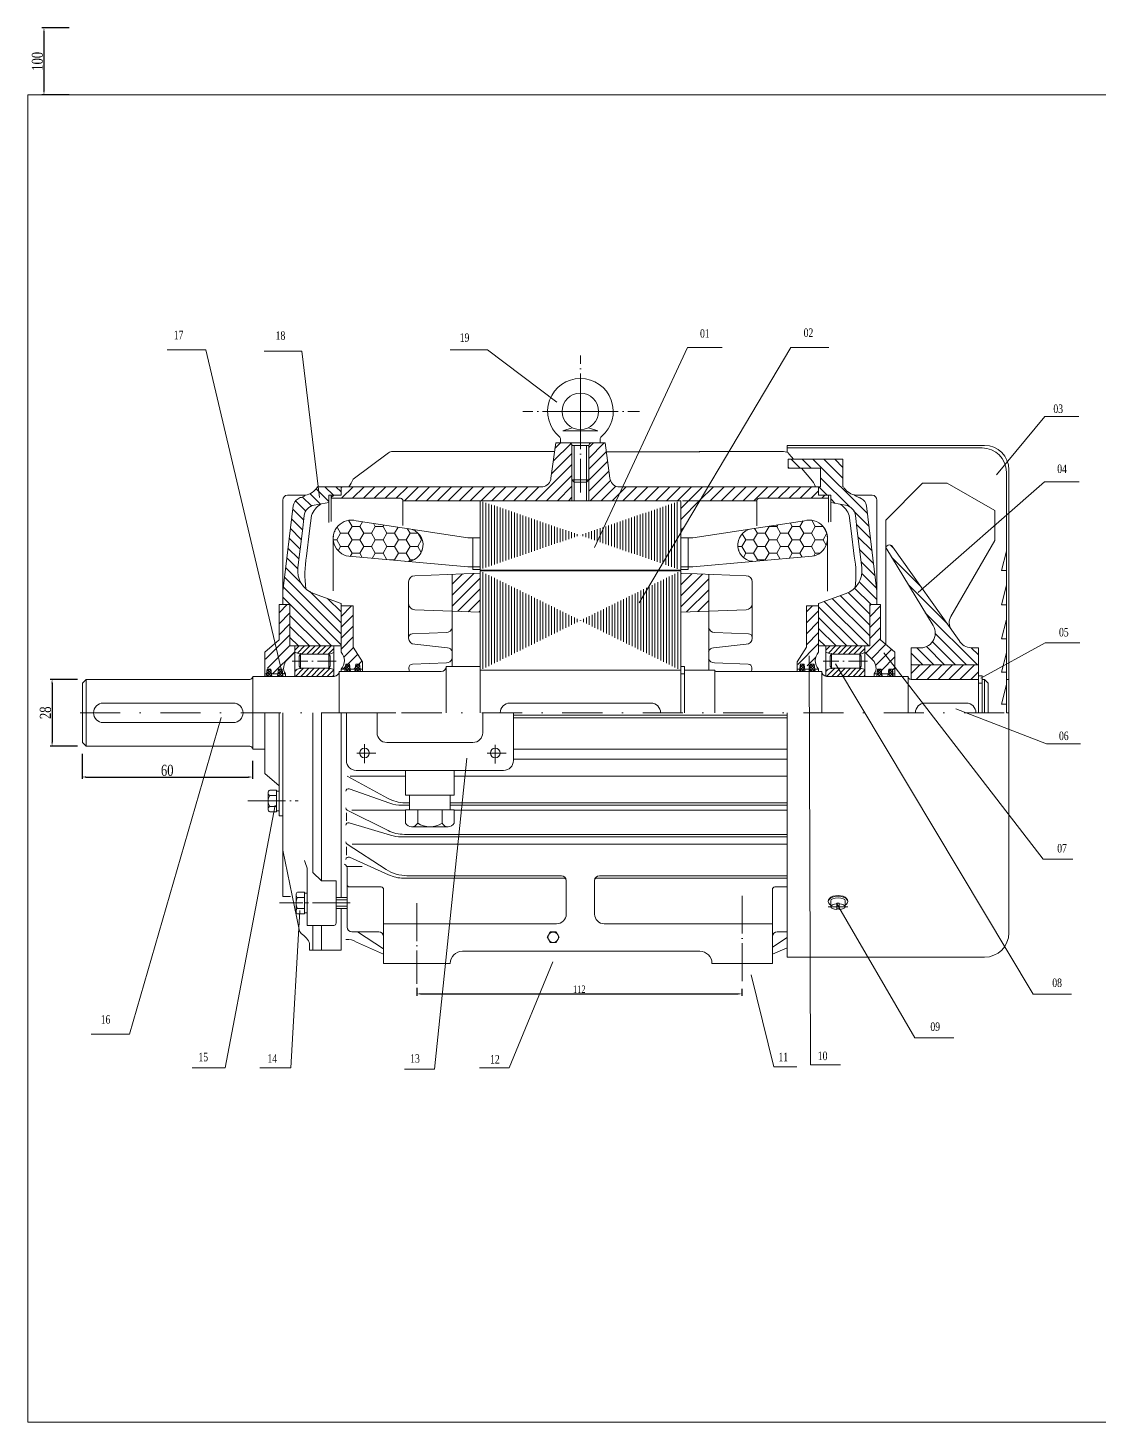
# Model space of a CAD drawing. Header units: inches. Extents: x 0 to 1189, y 0 to 883.
# Drawn here: x 0 to 679, y 0 to 883 of the extents above; entities that cross this region are included whole.
import ezdxf

# ---------------------------------------------------------------- set-up
doc = ezdxf.new("R2010")
doc.units = ezdxf.units.IN
doc.header["$MEASUREMENT"] = 0
for name, pattern in [('ACAD_ISO04W100', [30, 24, -3, 0, -3]), ('ACAD_ISO10W100', [18, 12, -3, 0, -3]), ('DASHDOTX2', [50.8, 25.4, -12.7, 0, -12.7])]:
    doc.linetypes.add(name, pattern=pattern)
doc.layers.add('KICH THUOC', color=7, linetype='Continuous', lineweight=20)
doc.styles.add('P', font='times.ttf', dxfattribs={"width": 0.75})
doc.styles.get("Standard").update_dxf_attribs({"font": 'arial.ttf'})
doc.dimstyles.new('ISO-25', dxfattribs={"dimtxt": 4, "dimasz": 2.5, "dimexe": 1.25, "dimexo": 0.625, "dimtad": 1, "dimtoh": 1, "dimdec": 0, "dimtxsty": 'Standard', "dimcen": 2.5, "dimclrd": 256, "dimclre": 256, "dimadec": 0, "dimazin": 0, "dimtfac": 1, "dimtdec": 0, "dimtmove": 0, "dimatfit": 3, "dimfxl": 1, "dimarcsym": 0})
pattern_1 = [(0, (0.228, 0.1313), (7.33425, 4.234431), [4.8895, -9.779]), (120, (0.228, 0.1313), (-7.33425, 4.234431), [4.8895, -9.779]), (60, (0.228, 0.1313), (2e-08, 8.468862), [-9.779, 4.8895])]
pattern_2 = [(45, (-25.112, 152.437), (-3.4574, 3.4574), [])]
pattern_3 = [(45, (-33.582, 152.437), (-3.4574, 3.4574), [])]
pattern_4 = [(45, (-42.052, 152.437), (-3.4574, 3.4574), [])]
pattern_5 = [(45, (-33.5819, 152.437), (-0.8643497, 0.8643497), []), (135, (-33.5819, 152.437), (-0.8643497, -0.8643497), [])]

# ---------------------------------------------------------------- blocks, each defined once
blk = doc.blocks.new('*D5')
at = {"layer": 'Defpoints', "color": 0, "transparency": 16777216}
for p in [(246.5, 275.98), (452.49, 275.23), (452.49, 271.45)]:
    blk.add_point(p, dxfattribs=at)
at = {"layer": 'KICH THUOC', "lineweight": -2, "transparency": 16777216}
for p, q in [((246.5, 275.36), (246.5, 270.2)), ((452.49, 274.6), (452.49, 270.2)), ((249, 271.45), (449.99, 271.45))]:
    blk.add_line(p, q, dxfattribs=at)
at = {"layer": 'KICH THUOC', "transparency": 16777216}
for points in [[(249, 271.87), (249, 271.04), (246.5, 271.45)], [(449.99, 271.87), (449.99, 271.04), (452.49, 271.45)]]:
    blk.add_solid(points, dxfattribs=at)
at = {"layer": 'KICH THUOC', "color": 0, "transparency": 16777216, "insert": (349.49, 274.41), "char_height": 4, "attachment_point": 5, "style": 'P'}
blk.add_mtext('{\\H1.16667x;\\C256;112}', dxfattribs=at)
blk = doc.blocks.new('*D17')
at = {"layer": 'Defpoints', "color": 0, "transparency": 16777216}
for p in [(34.52, 424.12), (142.44, 419.77), (142.44, 408.85)]:
    blk.add_point(p, dxfattribs=at)
at = {"layer": 'KICH THUOC', "lineweight": -2, "transparency": 16777216}
for p, q in [((34.52, 423.5), (34.52, 407.6)), ((142.44, 419.15), (142.44, 407.6)), ((37.02, 408.85), (139.94, 408.85))]:
    blk.add_line(p, q, dxfattribs=at)
at = {"layer": 'KICH THUOC', "transparency": 16777216}
for points in [[(37.02, 409.27), (37.02, 408.43), (34.52, 408.85)], [(139.94, 409.27), (139.94, 408.43), (142.44, 408.85)]]:
    blk.add_solid(points, dxfattribs=at)
at = {"layer": 'KICH THUOC', "color": 0, "transparency": 16777216, "insert": (88.48, 413.04), "char_height": 4, "attachment_point": 5, "style": 'P'}
blk.add_mtext('{\\H1.75x;\\C256;60}', dxfattribs=at)
blk = doc.blocks.new('*D20')
at = {"layer": 'Defpoints', "color": 0, "transparency": 16777216}
for p in [(27.07, 883.48), (10.41, 841.13), (27.07, 841.13)]:
    blk.add_point(p, dxfattribs=at)
at = {"layer": 'KICH THUOC', "lineweight": -2, "transparency": 16777216}
for p, q in [((26.45, 883.48), (9.16, 883.48)), ((10.41, 880.98), (10.41, 843.63)), ((26.45, 841.13), (9.16, 841.13))]:
    blk.add_line(p, q, dxfattribs=at)
at = {"layer": 'KICH THUOC', "transparency": 16777216}
for points in [[(10, 880.98), (10.83, 880.98), (10.41, 883.48)], [(10, 843.63), (10.83, 843.63), (10.41, 841.13)]]:
    blk.add_solid(points, dxfattribs=at)
at = {"layer": 'KICH THUOC', "color": 0, "transparency": 16777216, "insert": (6.23, 862.31), "char_height": 4, "attachment_point": 5, "rotation": 90, "style": 'P'}
blk.add_mtext('{\\H1.75x;\\C256;100}', dxfattribs=at)
blk = doc.blocks.new('*D23')
at = {"layer": 'Defpoints', "color": 0, "transparency": 16777216}
for p in [(32.2, 470.73), (15.54, 428.38), (32.2, 428.38)]:
    blk.add_point(p, dxfattribs=at)
at = {"layer": 'KICH THUOC', "lineweight": -2, "transparency": 16777216}
for p, q in [((31.57, 470.73), (14.29, 470.73)), ((15.54, 468.23), (15.54, 430.88)), ((31.57, 428.38), (14.29, 428.38))]:
    blk.add_line(p, q, dxfattribs=at)
at = {"layer": 'KICH THUOC', "transparency": 16777216}
for points in [[(15.12, 468.23), (15.95, 468.23), (15.54, 470.73)], [(15.12, 430.88), (15.95, 430.88), (15.54, 428.38)]]:
    blk.add_solid(points, dxfattribs=at)
at = {"layer": 'KICH THUOC', "color": 0, "transparency": 16777216, "insert": (11.35, 449.55), "char_height": 4, "attachment_point": 5, "rotation": 90, "style": 'P'}
blk.add_mtext('{\\H1.75x;\\C256;28}', dxfattribs=at)

msp = doc.modelspace()

# ---------------------------------------------------------------- hatches: boundary and pattern name
at = {"lineweight": 15}
h = msp.add_hatch(dxfattribs=at)
h.set_pattern_fill('ANSI31', color=256, scale=1.54, style=0)
h.set_pattern_definition(pattern_3)
h.paths.add_polyline_path([(344.78, 593.82), (344.78, 618.94, 0.414214), (343.24, 620.48), (337.64, 620.48), (334.56, 620.48), (331.52, 598.26, -0.341129), (326.4, 592.76), (252.02, 592.76), (220.59, 592.76), (198.57, 592.76), (198.57, 587.37), (192.41, 587.37), (192.41, 585.44), (236.26, 585.44, -0.414214), (237.8, 583.9), (269.22, 583.9), (286.65, 583.9), (344.78, 583.9)])
h = msp.add_hatch(dxfattribs=at)
h.set_pattern_fill('ANSI31', color=256, scale=1.54, style=0)
h.set_pattern_definition(pattern_3)
h.paths.add_polyline_path([(376.88, 592.76), (372.76, 583.9), (413.7, 583.9), (413.7, 563.71), (430.95, 592.76)])
h.paths.add_polyline_path([(461.82, 583.9, -0.414214), (463.36, 585.44), (507.21, 585.44), (507.21, 587.37), (501.05, 587.37), (501.05, 592.76), (479.75, 592.76), (448.33, 592.76), (430.95, 592.76), (425.69, 583.9), (432.22, 583.9)])
h.paths.add_polyline_path([(355.56, 583.9), (372.76, 583.9), (376.88, 592.76), (373.95, 592.76, -0.341129), (368.82, 598.26), (365.79, 620.48), (362.71, 620.48), (357.1, 620.48, 0.414214), (355.56, 618.94), (355.56, 593.82)])
h = msp.add_hatch(dxfattribs=at)
h.set_pattern_fill('ANSI31', color=256, scale=1.54, angle=90, style=0)
h.set_pattern_definition([(135, (-33.582, 152.437), (-3.4574, -3.4574), [])])
h.paths.add_polyline_path([(533.39, 518.07), (538.01, 518.07), (538.01, 526.54), (531.37, 580.6, 0.247389), (528.09, 585.32), (526.93, 585.84, -0.063294), (523.63, 587.55, -0.213031), (516.47, 593.18), (516.47, 610.21), (481.79, 610.21), (481.79, 604.5), (502.3, 604.5), (502.3, 592.76), (501.05, 592.76), (501.05, 587.37), (508.75, 587.37), (508.75, 582.75), (518.06, 581.11, -0.329751), (524.37, 574.46), (525.56, 564.74), (528.41, 541.5, -0.349216), (518.39, 525.15), (501.05, 518.84), (501.05, 491.89), (505.67, 491.89), (530.31, 491.89), (533.39, 491.89)])
h = msp.add_hatch(dxfattribs=at)
h.set_pattern_fill('ANSI31', color=256, scale=1.54, angle=90, style=0)
h.set_pattern_definition([(135, (-42.052, 152.437), (-3.4574, -3.4574), [])])
h.paths.add_polyline_path([(181.22, 525.15, -0.349216), (171.2, 541.5), (174.05, 564.74), (175.25, 574.46, -0.329751), (181.55, 581.11), (190.87, 582.75), (190.87, 587.37), (198.57, 587.37), (198.57, 592.76), (195.49, 592.76), (183.64, 592.76, -0.223049), (175.83, 587.37, -0.196786), (172.68, 585.84), (171.31, 585.2, 0.237036), (168.24, 580.6), (161.61, 526.54), (161.61, 518.07), (166.23, 518.07), (166.23, 491.89), (169.31, 491.89), (193.95, 491.89), (198.57, 491.89), (198.57, 501.9), (198.57, 518.84)])
h = msp.add_hatch(dxfattribs=at)
h.set_pattern_fill('HONEY', color=256, scale=1.54)
h.set_pattern_definition(pattern_1)
h.paths.add_polyline_path([(241.69, 566.12), (208.24, 571.24, 0.46462), (193.68, 561.25), (193.68, 558.95, 0.342324), (203.43, 548.68), (239.2, 545.49, 0.969114)])
h = msp.add_hatch(dxfattribs=at)
h.set_pattern_fill('HONEY', color=256, scale=1.54)
h.set_pattern_definition(pattern_1)
h.paths.add_polyline_path([(492.11, 571.24), (458.65, 566.12, 0.969114), (461.15, 545.49), (496.92, 548.68, 0.342324), (506.66, 558.95), (506.66, 561.25, 0.46462)])
h = msp.add_hatch(dxfattribs=at)
h.set_pattern_fill('ANSI31', color=256, scale=1.54, angle=90, style=0)
h.set_pattern_definition([(135, (-25.112, 152.437), (-3.4574, -3.4574), [])])
h.paths.add_polyline_path([(564.33, 490.73), (559.71, 490.73), (559.71, 479.95), (602.26, 479.95), (602.26, 490.73), (597.64, 490.73, -0.28215), (590.1, 495.35), (547.48, 555.25, 0.539144), (543.53, 554.23), (573.56, 504.82, -0.631244)])
h = msp.add_hatch(dxfattribs=at)
h.set_pattern_fill('ANSI31', color=256, scale=1.54, style=0)
h.set_pattern_definition(pattern_3)
h.paths.add_polyline_path([(286.65, 537.91), (268.94, 537.26), (268.94, 513.97), (286.65, 513.32)])
h = msp.add_hatch(dxfattribs=at)
h.set_pattern_fill('ANSI31', color=256, scale=1.54, style=0)
h.set_pattern_definition(pattern_3)
h.paths.add_polyline_path([(431.41, 537.26), (413.7, 537.91), (413.7, 513.32), (431.41, 513.97)])
h = msp.add_hatch(dxfattribs=at)
h.set_pattern_fill('ANSI31', color=256, scale=1.54, style=0)
h.set_pattern_definition(pattern_4)
h.paths.add_polyline_path([(169.31, 487.97), (169.31, 491.89), (166.23, 491.89), (166.23, 518.07), (159.3, 518.07), (159.3, 495.74), (150.23, 488.04), (150.23, 485.27), (152.12, 477.26), (154.14, 477.26), (154.56, 474.18), (158.44, 474.18), (158.87, 477.26), (161.18, 477.26), (161.59, 474.18), (163.36, 474.18, -0.356303), (164.24, 482.9)])
h = msp.add_hatch(dxfattribs=at)
h.set_pattern_fill('ANSI31', color=256, scale=1.54, style=0)
h.set_pattern_definition(pattern_4)
h.paths.add_polyline_path([(206.27, 508.83), (206.27, 517.3), (198.57, 517.3), (198.57, 501.9), (198.57, 491.89), (198.57, 487.96, -0.404397), (198.57, 477.26), (198.57, 477.26), (201.18, 477.26), (201.59, 480.34), (203.9, 480.34), (204.3, 477.26), (207.54, 477.26), (207.95, 480.34), (210.26, 480.34), (210.7, 477.26), (212.13, 477.26), (212.13, 481.8), (206.27, 491.12)])
h = msp.add_hatch(dxfattribs=at)
h.set_pattern_fill('ANSI31', color=256, scale=1.54, style=0)
h.set_pattern_definition(pattern_3)
edge = h.paths.add_edge_path()
edge.add_line((493.35, 491.12), (493.35, 501.9))
edge.add_line((493.35, 501.9), (493.35, 517.3))
edge.add_line((501.05, 517.3), (493.35, 517.3))
edge.add_line((501.05, 518.84), (501.05, 491.89))
edge.add_line((501.05, 487.97), (501.05, 491.89))
edge.add_arc((506.58, 482.61), 7.7, 135.96349, 224.03651)
edge.add_line((498.16, 480.34), (498.76, 475.72))
edge.add_line((498.16, 480.34), (495.85, 480.34))
edge.add_line((495.85, 480.34), (495.23, 475.72))
edge.add_line((501.05, 477.26), (498.56, 477.26))
edge.add_line((491.79, 480.34), (492.39, 475.72))
edge.add_line((489.48, 480.34), (491.79, 480.34))
edge.add_line((489.48, 480.34), (488.88, 475.72))
edge.add_line((487.48, 481.8), (487.48, 475.72))
edge.add_line((493.35, 491.12), (487.48, 481.8))
h = msp.add_hatch(dxfattribs=at)
h.set_pattern_fill('ANSI31', color=256, scale=1.54, style=0)
h.set_pattern_definition(pattern_2)
h.paths.add_polyline_path([(533.39, 491.89), (530.31, 491.89), (530.31, 487.97), (535.38, 482.9, -0.356303), (536.26, 474.18), (538.08, 474.18), (538.42, 477.26), (540.73, 477.26), (541.08, 474.18), (545.06, 474.18), (545.45, 477.26), (547.76, 477.26), (548.13, 474.18), (549.38, 474.18), (549.38, 488.04), (540.32, 495.74), (540.32, 518.07), (533.39, 518.07)])
h = msp.add_hatch(dxfattribs=at)
h.set_pattern_fill('ANSI31', color=256, scale=0.75, style=0)
h.set_pattern_definition([(45, (0.228, 0.1313), (-1.683798, 1.683798), [])])
h.paths.add_polyline_path([(193.95, 491.89), (169.31, 491.89), (169.31, 487.97), (172.59, 486.69, -1), (173.28, 486.69), (190.48, 486.69, -1), (191.17, 486.69), (193.95, 487.65)])
h.paths.add_polyline_path([(193.95, 476.91), (191.17, 477.86, -0.966281), (190.49, 477.84), (173.27, 477.86, -0.9672), (172.58, 477.84), (169.31, 476.56), (169.31, 472.64), (193.95, 472.64)])
h = msp.add_hatch(dxfattribs=at)
h.set_pattern_fill('ANSI31', color=256, scale=0.75, style=0)
h.set_pattern_definition([(45, (336.5896, 0.1313), (-1.683798, 1.683798), [])])
h.paths.add_polyline_path([(530.31, 491.89), (505.67, 491.89), (505.67, 487.97), (508.95, 486.69, -1), (509.64, 486.69), (526.84, 486.69, -1), (527.53, 486.69), (530.31, 487.65)])
h.paths.add_polyline_path([(530.31, 476.91), (527.53, 477.86, -0.966281), (526.85, 477.84), (509.63, 477.86, -0.9672), (508.95, 477.84), (505.67, 476.56), (505.67, 472.64), (530.31, 472.64)])
h = msp.add_hatch(dxfattribs=at)
h.set_pattern_fill('ANSI37', color=256, scale=0.385, style=0)
h.set_pattern_definition(pattern_5)
h.paths.add_polyline_path([(200.97, 475.72), (204.5, 475.72), (203.9, 480.34), (201.59, 480.34)])
h.paths.add_polyline_path([(207.33, 475.72), (210.91, 475.72), (210.26, 480.34), (207.95, 480.34)])
h.paths.add_polyline_path([(161.18, 477.26), (158.87, 477.26), (158.23, 472.64), (161.79, 472.64)])
h.paths.add_polyline_path([(151.2, 472.64), (154.77, 472.64), (154.14, 477.26), (151.83, 477.26)])
h = msp.add_hatch(dxfattribs=at)
h.set_pattern_fill('ANSI37', color=256, scale=0.385, style=0)
h.set_pattern_definition(pattern_5)
h.paths.add_polyline_path([(544.87, 472.64), (548.31, 472.64), (547.76, 477.26), (545.45, 477.26)])
h.paths.add_polyline_path([(537.91, 472.64), (541.25, 472.64), (540.73, 477.26), (538.42, 477.26)])
h.paths.add_polyline_path([(498.16, 480.34), (495.85, 480.34), (495.23, 475.72), (498.76, 475.72)])
h.paths.add_polyline_path([(491.79, 480.34), (489.48, 480.34), (488.88, 475.72), (492.39, 475.72)])
h = msp.add_hatch(dxfattribs=at)
h.set_pattern_fill('ANSI31', color=256, scale=1.54, style=0)
h.set_pattern_definition(pattern_2)
h.paths.add_polyline_path([(559.71, 479.95), (559.71, 470.71), (602.26, 470.71), (602.26, 479.95)])

# ---------------------------------------------------------------- linework, layer by layer
for p, q in [((359.03, 554.35), (417.93, 681.08)), ((387.32, 519.31), (483.41, 681.08)), ((417.93, 681.08), (440.01, 681.08)), ((483.41, 681.08), (507.54, 681.08)), ((112.96, 679.59), (88.52, 679.59)), ((161.01, 475.48), (112.96, 679.59)), ((173.69, 678.73), (149.93, 678.73)), ((184.95, 586), (173.69, 678.73)), ((291.31, 679.59), (267.7, 679.59)), ((335.29, 646.24), (291.31, 679.59)), ((613.71, 600.31), (644.41, 637.28)), ((644.41, 637.28), (665.85, 637.28)), ((339.11, 628.18), (345.03, 630.15)), ((350.17, 628.18), (339.11, 628.18)), ((350.17, 628.18), (361.24, 628.18)), ((355.31, 630.15), (361.24, 628.18)), ((334.56, 620.48), (331.52, 598.26)), ((337.64, 620.48), (334.56, 620.48)), ((337.64, 620.48), (337.64, 622.8)), ((337.64, 620.48), (362.71, 620.48)), ((344.78, 593.82), (344.78, 618.94)), ((344.78, 618.94), (355.56, 618.94)), ((346.32, 583.9), (346.32, 618.94)), ((354.02, 583.9), (354.02, 618.94)), ((355.56, 593.82), (355.56, 618.94)), ((362.71, 620.48), (362.71, 622.94)), ((362.71, 620.48), (365.79, 620.48)), ((365.79, 620.48), (368.82, 598.26)), ((481.03, 618.94), (606.12, 618.94)), ((206.29, 597.6), (228.53, 614.17)), ((231.29, 615.09), (277.31, 615.09)), ((333.82, 615.09), (277.31, 615.09)), ((425.79, 614.91), (366.55, 614.91)), ((425.31, 615.09), (478.9, 615.09)), ((481.03, 617.4), (604.58, 617.4)), ((516.47, 610.21), (481.79, 610.21)), ((481.79, 610.21), (481.79, 604.5)), ((482.41, 613.48), (485.21, 610.21)), ((516.47, 592.76), (516.47, 610.21)), ((481.79, 604.5), (502.3, 604.5)), ((490.11, 604.5), (496.02, 597.61)), ((502.3, 604.5), (502.3, 592.76)), ((619.98, 580.69), (619.98, 602)), ((621.52, 572.71), (621.52, 603.54)), ((195.49, 592.76), (183.64, 592.76)), ((198.57, 592.76), (195.49, 592.76)), ((198.57, 592.76), (198.57, 587.37)), ((220.59, 592.76), (198.57, 592.76)), ((220.59, 592.76), (252.02, 592.76)), ((252.02, 592.76), (326.4, 592.76)), ((344.78, 597.17), (346.32, 595.63)), ((344.78, 597.17), (355.56, 597.17)), ((344.78, 593.82), (344.78, 583.9)), ((346.32, 595.63), (354.02, 595.63)), ((355.56, 597.17), (354.02, 595.63)), ((355.56, 593.82), (355.56, 583.9)), ((448.33, 592.76), (373.95, 592.76)), ((479.75, 592.76), (448.33, 592.76)), ((479.75, 592.76), (501.78, 592.76)), ((501.05, 592.76), (502.3, 592.76)), ((501.05, 592.76), (501.05, 587.37)), ((566.94, 595.04), (543.53, 571.63)), ((564.18, 525.78), (644.16, 595.97)), ((566.94, 595.04), (582.4, 595.04)), ((582.4, 595.04), (612.58, 577.62)), ((644.16, 595.97), (666.06, 595.97)), ((161.61, 584.29), (161.61, 518.07)), ((175.83, 587.37), (164.69, 587.37)), ((171.31, 585.2), (172.68, 585.84)), ((190.87, 587.37), (190.87, 582.75)), ((190.87, 587.37), (192.41, 587.37)), ((198.57, 587.37), (190.87, 587.37)), ((192.41, 587.37), (192.41, 570.82)), ((236.26, 585.44), (192.41, 585.44)), ((237.8, 583.9), (269.22, 583.9)), ((237.8, 583.9), (237.8, 568.27)), ((286.65, 583.9), (269.22, 583.9)), ((286.65, 540.01), (286.65, 583.9)), ((286.65, 583.9), (413.7, 583.9)), ((288.45, 583.28), (288.45, 541.02)), ((411.5, 583.15), (411.5, 540.77)), ((413.7, 540.01), (413.7, 583.9)), ((414.79, 583.9), (432.22, 583.9)), ((432.22, 583.9), (461.82, 583.9)), ((461.82, 583.9), (461.82, 568.09)), ((463.36, 585.44), (507.21, 585.44)), ((501.05, 587.37), (508.75, 587.37)), ((508.75, 587.37), (507.21, 587.37)), ((507.21, 587.37), (507.21, 570.32)), ((508.75, 587.37), (508.75, 582.75)), ((523.78, 587.37), (534.93, 587.37)), ((528.09, 585.32), (526.93, 585.84)), ((538.01, 584.29), (538.01, 518.07)), ((161.61, 526.54), (168.24, 580.6)), ((174.05, 564.74), (175.25, 574.46)), ((178.67, 564.74), (179.86, 574.46)), ((190.87, 582.75), (181.55, 581.11)), ((190.87, 582.75), (190.87, 570.07)), ((290.26, 582.65), (290.26, 541.64)), ((292.07, 582.03), (292.07, 542.26)), ((293.88, 581.4), (293.88, 542.88)), ((295.69, 580.78), (295.69, 543.5)), ((297.5, 580.15), (297.5, 544.11)), ((299.31, 579.53), (299.31, 544.73)), ((301.12, 578.9), (301.12, 545.35)), ((302.93, 578.28), (302.93, 545.97)), ((304.74, 577.65), (304.74, 546.59)), ((306.55, 577.03), (306.55, 547.21)), ((308.36, 576.4), (308.36, 547.83)), ((310.17, 575.78), (310.17, 548.45)), ((311.98, 575.15), (311.98, 549.07)), ((313.79, 574.53), (313.79, 549.69)), ((386.17, 574.48), (386.17, 549.52)), ((387.98, 575.1), (387.98, 548.9)), ((389.79, 575.72), (389.79, 548.27)), ((391.6, 576.33), (391.6, 547.65)), ((393.41, 576.95), (393.41, 547.02)), ((395.21, 577.57), (395.21, 546.4)), ((397.02, 578.19), (397.02, 545.77)), ((398.83, 578.81), (398.83, 545.15)), ((400.64, 579.43), (400.64, 544.52)), ((402.45, 580.05), (402.45, 543.9)), ((404.26, 580.67), (404.26, 543.27)), ((406.07, 581.29), (406.07, 542.65)), ((407.88, 581.91), (407.88, 542.02)), ((409.69, 582.53), (409.69, 541.4)), ((508.75, 582.75), (518.06, 581.11)), ((508.75, 582.75), (508.75, 570.46)), ((521.68, 564.74), (520.48, 574.46)), ((525.56, 564.74), (524.37, 574.46)), ((538.01, 526.54), (531.37, 580.6)), ((612.58, 558.72), (612.58, 577.62)), ((619.98, 449.51), (619.98, 580.69)), ((208.24, 571.24), (278.95, 560.42)), ((315.6, 573.9), (315.6, 550.31)), ((317.41, 573.28), (317.41, 550.93)), ((319.22, 572.65), (319.22, 551.55)), ((321.03, 572.03), (321.03, 552.17)), ((322.83, 571.4), (322.83, 552.79)), ((324.64, 570.78), (324.64, 553.41)), ((326.45, 570.15), (326.45, 554.03)), ((328.26, 569.53), (328.26, 554.65)), ((330.07, 568.9), (330.07, 555.27)), ((331.88, 568.28), (331.88, 555.89)), ((333.69, 567.65), (333.69, 556.51)), ((335.5, 567.03), (335.5, 557.13)), ((337.31, 566.4), (337.31, 557.75)), ((339.12, 565.78), (339.12, 558.37)), ((360.83, 565.8), (360.83, 558.27)), ((362.64, 566.42), (362.64, 557.65)), ((364.45, 567.04), (364.45, 557.02)), ((366.26, 567.66), (366.26, 556.4)), ((368.07, 568.28), (368.07, 555.77)), ((369.88, 568.9), (369.88, 555.15)), ((371.69, 569.52), (371.69, 554.52)), ((373.5, 570.14), (373.5, 553.9)), ((375.31, 570.76), (375.31, 553.27)), ((377.12, 571.38), (377.12, 552.65)), ((378.93, 572), (378.93, 552.02)), ((380.74, 572.62), (380.74, 551.4)), ((382.55, 573.24), (382.55, 550.77)), ((384.36, 573.86), (384.36, 550.15)), ((492.11, 571.24), (421.4, 560.42)), ((543.53, 493.21), (543.53, 571.63)), ((621.52, 449.51), (621.52, 572.71)), ((174.05, 564.74), (171.2, 541.5)), ((178.67, 564.74), (176.7, 548.72)), ((194.05, 561.25), (193.68, 561.25)), ((193.68, 561.25), (193.68, 526.74)), ((194.94, 564.3), (194.41, 564.3)), ((286.65, 560.42), (278.95, 560.42)), ((282.03, 541.94), (282.03, 560.42)), ((340.93, 565.15), (340.93, 558.99)), ((342.74, 564.53), (342.74, 559.61)), ((344.55, 563.9), (344.55, 560.22)), ((346.36, 563.28), (346.36, 560.84)), ((348.17, 562.65), (348.17, 561.46)), ((349.98, 562.08), (349.98, 562.03)), ((351.79, 562.7), (351.79, 561.4)), ((353.6, 563.32), (353.6, 560.77)), ((355.41, 563.94), (355.41, 560.15)), ((357.22, 564.56), (357.22, 559.52)), ((359.02, 565.18), (359.02, 558.9)), ((413.7, 541.94), (413.7, 560.42)), ((413.7, 541.94), (413.7, 560.42)), ((413.7, 560.42), (421.4, 560.42)), ((418.32, 541.94), (418.32, 560.42)), ((505.41, 564.3), (505.93, 564.3)), ((506.3, 561.25), (506.66, 561.25)), ((506.66, 561.25), (506.66, 526.65)), ((521.68, 564.74), (523.65, 548.72)), ((525.56, 564.74), (528.41, 541.5)), ((612.58, 558.72), (584.78, 510.58)), ((203.43, 548.68), (278.95, 541.94)), ((249.57, 552.66), (250.02, 552.66)), ((250.47, 555.7), (250.52, 555.7)), ((496.92, 548.68), (421.4, 541.94)), ((449.88, 555.7), (449.83, 555.7)), ((450.77, 552.66), (450.33, 552.66)), ((543.53, 554.23), (573.56, 504.82)), ((548.09, 554.4), (590.1, 495.35)), ((278.95, 541.94), (282.03, 541.94)), ((282.03, 540.4), (282.03, 541.94)), ((282.03, 541.94), (286.65, 541.94)), ((286.65, 540.4), (282.03, 540.4)), ((286.65, 540.01), (413.7, 540.01)), ((286.65, 539.47), (286.65, 478.8)), ((286.65, 539.47), (413.7, 539.47)), ((418.32, 541.94), (413.7, 541.94)), ((413.7, 540.01), (413.7, 540.4)), ((413.7, 540.4), (418.32, 540.4)), ((413.7, 540.01), (413.7, 540.4)), ((413.7, 539.47), (413.7, 537.91)), ((421.4, 541.94), (418.32, 541.94)), ((418.32, 540.4), (418.32, 541.94)), ((241.36, 532.54), (241.36, 532.54)), ((241.36, 532.54), (241.36, 496.82)), ((245.21, 536.39), (286.65, 537.91)), ((268.94, 537.26), (268.94, 478.8)), ((288.45, 538.58), (288.45, 477.38)), ((290.26, 537.68), (290.26, 478.28)), ((292.07, 536.78), (292.07, 479.18)), ((293.88, 535.89), (293.88, 480.07)), ((295.69, 534.99), (295.69, 480.97)), ((297.5, 534.09), (297.5, 481.87)), ((299.31, 533.2), (299.31, 482.77)), ((301.12, 532.3), (301.12, 483.66)), ((302.93, 531.4), (302.93, 484.56)), ((304.74, 530.5), (304.74, 485.46)), ((395.6, 530.5), (395.6, 485.46)), ((397.41, 531.4), (397.41, 484.56)), ((399.22, 532.3), (399.22, 483.66)), ((401.03, 533.2), (401.03, 482.77)), ((402.84, 534.09), (402.84, 481.87)), ((404.65, 534.99), (404.65, 480.97)), ((406.46, 535.89), (406.46, 480.07)), ((408.27, 536.78), (408.27, 479.18)), ((410.08, 537.68), (410.08, 478.28)), ((411.89, 538.58), (411.89, 477.38)), ((413.7, 476.49), (413.7, 537.93)), ((455.14, 536.39), (413.7, 537.91)), ((431.41, 537.26), (431.41, 476.49)), ((458.99, 532.54), (458.99, 496.82)), ((458.99, 532.54), (458.99, 532.54)), ((161.61, 518.07), (161.61, 526.54)), ((198.57, 518.84), (181.22, 525.15)), ((306.55, 529.61), (306.55, 486.35)), ((308.36, 528.71), (308.36, 487.25)), ((310.17, 527.81), (310.17, 488.15)), ((311.98, 526.92), (311.98, 489.05)), ((313.79, 526.02), (313.79, 489.94)), ((315.6, 525.12), (315.6, 490.84)), ((317.41, 524.22), (317.41, 491.74)), ((319.22, 523.33), (319.22, 492.63)), ((321.03, 522.43), (321.03, 493.53)), ((322.83, 521.53), (322.83, 494.43)), ((377.51, 521.53), (377.51, 494.43)), ((379.32, 522.43), (379.32, 493.53)), ((381.13, 523.33), (381.13, 492.63)), ((382.94, 524.22), (382.94, 491.74)), ((384.75, 525.12), (384.75, 490.84)), ((386.56, 526.02), (386.56, 489.94)), ((388.37, 526.92), (388.37, 489.05)), ((390.18, 527.81), (390.18, 488.15)), ((391.99, 528.71), (391.99, 487.25)), ((393.79, 529.61), (393.79, 486.35)), ((501.05, 518.84), (518.39, 525.15)), ((538.01, 518.07), (538.01, 526.54)), ((159.3, 518.07), (166.23, 518.07)), ((159.3, 518.07), (159.3, 495.74)), ((166.23, 518.07), (166.23, 491.89)), ((198.57, 518.84), (198.57, 517.3)), ((198.57, 518.84), (198.57, 510.37)), ((198.57, 518.84), (198.57, 501.9)), ((198.57, 517.3), (206.27, 517.3)), ((206.27, 508.83), (206.27, 517.3)), ((241.36, 518.68), (241.36, 518.68)), ((245.21, 514.83), (286.65, 513.32)), ((324.64, 520.64), (324.64, 495.33)), ((326.45, 519.74), (326.45, 496.22)), ((328.26, 518.84), (328.26, 497.12)), ((330.07, 517.95), (330.07, 498.02)), ((331.88, 517.05), (331.88, 498.91)), ((333.69, 516.15), (333.69, 499.81)), ((335.5, 515.25), (335.5, 500.71)), ((337.31, 514.36), (337.31, 501.6)), ((339.12, 513.46), (339.12, 502.5)), ((340.93, 512.56), (340.93, 503.4)), ((359.41, 512.56), (359.41, 503.4)), ((361.22, 513.46), (361.22, 502.5)), ((363.03, 514.36), (363.03, 501.6)), ((364.84, 515.25), (364.84, 500.71)), ((366.65, 516.15), (366.65, 499.81)), ((368.46, 517.05), (368.46, 498.91)), ((370.27, 517.95), (370.27, 498.02)), ((372.08, 518.84), (372.08, 497.12)), ((373.89, 519.74), (373.89, 496.22)), ((375.7, 520.64), (375.7, 495.33)), ((455.14, 514.83), (413.7, 513.32)), ((458.99, 518.68), (458.99, 518.68)), ((493.35, 501.9), (493.35, 517.3)), ((501.05, 517.3), (493.35, 517.3)), ((501.05, 518.84), (501.05, 517.3)), ((501.05, 518.84), (501.05, 510.37)), ((501.05, 518.84), (501.05, 491.89)), ((540.32, 518.07), (533.39, 518.07)), ((533.39, 518.07), (533.39, 491.89)), ((540.32, 518.07), (540.32, 495.74)), ((198.57, 510.37), (198.57, 508.83)), ((206.27, 508.83), (206.27, 491.12)), ((342.74, 511.67), (342.74, 504.3)), ((344.55, 510.77), (344.55, 505.19)), ((346.36, 509.87), (346.36, 506.09)), ((348.17, 508.97), (348.17, 506.99)), ((349.98, 508.08), (349.98, 507.88)), ((350.37, 508.08), (350.37, 507.88)), ((352.18, 508.97), (352.18, 506.99)), ((353.99, 509.87), (353.99, 506.09)), ((355.8, 510.77), (355.8, 505.19)), ((357.6, 511.67), (357.6, 504.3)), ((501.05, 510.37), (501.05, 508.83)), ((150.23, 488.04), (159.3, 495.74)), ((198.57, 491.89), (198.57, 501.9)), ((243.67, 499.58), (265.17, 500.39)), ((456.68, 499.58), (435.17, 500.39)), ((493.35, 491.12), (493.35, 501.9)), ((549.38, 488.04), (540.32, 495.74)), ((150.23, 488.04), (150.23, 474.18)), ((169.31, 487.97), (164.24, 482.9)), ((169.31, 491.89), (166.23, 491.89)), ((169.31, 491.89), (169.31, 482.26)), ((193.95, 491.89), (169.31, 491.89)), ((169.31, 487.97), (172.59, 486.69)), ((172.93, 486.69), (172.03, 485.49)), ((172.93, 486.69), (172.93, 477.84)), ((190.82, 486.69), (172.93, 486.69)), ((190.82, 486.69), (190.82, 477.84)), ((190.82, 486.69), (191.73, 485.49)), ((193.95, 487.65), (191.17, 486.69)), ((193.95, 491.89), (198.57, 491.89)), ((193.95, 472.64), (193.95, 491.89)), ((198.57, 487.97), (198.57, 491.89)), ((206.27, 491.12), (212.13, 481.8)), ((245.21, 492.97), (265.94, 490.69)), ((455.14, 492.97), (434.4, 490.69)), ((493.35, 491.12), (487.48, 481.8)), ((505.67, 491.89), (501.05, 491.89)), ((501.05, 487.97), (501.05, 491.89)), ((505.67, 491.89), (530.31, 491.89)), ((505.67, 472.64), (505.67, 491.89)), ((505.67, 487.97), (508.95, 486.69)), ((509.29, 486.69), (508.39, 485.49)), ((509.29, 486.69), (509.29, 477.84)), ((527.19, 486.69), (509.29, 486.69)), ((527.19, 486.69), (528.09, 485.49)), ((527.19, 486.69), (527.19, 477.84)), ((530.31, 487.65), (527.53, 486.69)), ((530.31, 491.89), (530.31, 482.26)), ((530.31, 491.89), (533.39, 491.89)), ((530.31, 487.97), (535.38, 482.9)), ((542.34, 487.51), (643.37, 356.74)), ((549.38, 488.04), (549.38, 474.18)), ((559.71, 490.73), (564.33, 490.73)), ((559.71, 470.71), (559.71, 490.73)), ((602.26, 490.73), (597.64, 490.73)), ((602.26, 470.71), (602.26, 490.73)), ((603.78, 471.46), (644.64, 493.93)), ((644.64, 493.93), (666.46, 493.93)), ((151.83, 477.26), (151.2, 472.64)), ((154.14, 477.26), (151.83, 477.26)), ((154.14, 477.26), (154.77, 472.64)), ((158.87, 477.26), (158.23, 472.64)), ((158.87, 477.26), (161.18, 477.26)), ((161.18, 477.26), (161.79, 472.64)), ((169.31, 482.26), (169.31, 472.64)), ((169.31, 476.56), (172.59, 477.84)), ((172.03, 485.49), (172.03, 482.28)), ((172.03, 479.06), (172.03, 482.28)), ((172.93, 477.86), (172.03, 479.06)), ((190.82, 477.84), (172.93, 477.86)), ((190.83, 477.86), (191.73, 479.06)), ((193.95, 476.91), (191.17, 477.86)), ((191.73, 485.49), (191.73, 482.28)), ((191.73, 479.06), (191.73, 482.28)), ((198.57, 475.72), (198.57, 477.26)), ((198.57, 477.26), (201.18, 477.26)), ((201.59, 480.34), (200.97, 475.72)), ((201.59, 480.34), (203.9, 480.34)), ((203.9, 480.34), (204.5, 475.72)), ((204.3, 477.26), (207.54, 477.26)), ((207.95, 480.34), (207.33, 475.72)), ((210.26, 480.34), (207.95, 480.34)), ((210.26, 480.34), (210.91, 475.72)), ((210.7, 477.26), (212.13, 477.26)), ((212.13, 481.8), (212.13, 475.72)), ((241.52, 478.03), (241.52, 477.58)), ((243.83, 480.34), (265.33, 481.15)), ((286.65, 478.8), (265.09, 478.8)), ((265.09, 478.8), (265.09, 449.51)), ((286.65, 478.8), (286.65, 476.49)), ((416.01, 478.8), (413.7, 478.8)), ((416.01, 474.18), (416.01, 478.8)), ((456.51, 480.34), (435.01, 481.15)), ((458.82, 478.03), (458.82, 477.58)), ((487.48, 481.8), (487.48, 475.72)), ((489.08, 477.26), (487.48, 477.26)), ((489.48, 480.34), (488.88, 475.72)), ((489.48, 480.34), (491.79, 480.34)), ((495.43, 477.26), (491.77, 477.26)), ((491.79, 480.34), (492.39, 475.72)), ((495.09, 485.69), (495.92, 226.42)), ((495.85, 480.34), (495.23, 475.72)), ((498.16, 480.34), (495.85, 480.34)), ((498.16, 480.34), (498.76, 475.72)), ((501.05, 477.26), (498.56, 477.26)), ((501.05, 475.72), (501.05, 477.26)), ((505.67, 476.56), (508.95, 477.84)), ((508.39, 485.49), (508.39, 482.28)), ((508.39, 479.06), (508.39, 482.28)), ((509.29, 477.86), (508.39, 479.06)), ((527.19, 477.84), (509.29, 477.86)), ((511.71, 480.58), (636.97, 271.24)), ((527.19, 477.86), (528.09, 479.06)), ((530.31, 476.91), (527.53, 477.86)), ((528.09, 485.49), (528.09, 482.28)), ((528.09, 479.06), (528.09, 482.28)), ((530.31, 482.26), (530.31, 472.64)), ((538.42, 477.26), (537.91, 472.64)), ((540.73, 477.26), (538.42, 477.26)), ((540.73, 477.26), (541.25, 472.64)), ((545.45, 477.26), (544.87, 472.64)), ((545.45, 477.26), (547.76, 477.26)), ((547.76, 477.26), (548.31, 472.64)), ((602.26, 479.95), (559.71, 479.95)), ((37.17, 470.71), (34.86, 468.4)), ((34.86, 468.4), (34.86, 430.62)), ((140.73, 470.71), (37.17, 470.71)), ((37.17, 428.36), (37.17, 470.71)), ((194.25, 472.64), (142.66, 472.64)), ((142.66, 472.64), (142.66, 449.51)), ((150.23, 472.64), (150.23, 474.18)), ((150.23, 474.18), (151.41, 474.18)), ((154.56, 474.18), (158.44, 474.18)), ((161.59, 474.18), (163.36, 474.18)), ((163.36, 474.18), (163.36, 472.64)), ((197.33, 475.72), (262.01, 475.72)), ((197.33, 475.72), (197.33, 449.51)), ((286.65, 476.49), (286.65, 449.51)), ((286.65, 476.49), (413.7, 476.49)), ((413.7, 476.49), (413.7, 474.18)), ((413.7, 474.18), (416.01, 474.18)), ((413.7, 474.18), (413.7, 449.51)), ((416.01, 476.49), (435.26, 476.49)), ((416.01, 474.18), (416.01, 449.51)), ((435.26, 476.49), (435.26, 449.51)), ((436.03, 475.72), (503.02, 475.72)), ((503.02, 475.72), (503.02, 449.51)), ((506.1, 472.64), (557.69, 472.64)), ((536.26, 474.18), (536.26, 472.64)), ((538.08, 474.18), (536.26, 474.18)), ((545.06, 474.18), (541.08, 474.18)), ((549.38, 474.18), (548.13, 474.18)), ((549.38, 472.64), (549.38, 474.18)), ((557.69, 472.64), (557.69, 449.51)), ((602.26, 470.71), (559.71, 470.71)), ((604.57, 473.02), (602.26, 473.02)), ((602.26, 470.71), (602.26, 468.4)), ((602.26, 468.4), (604.57, 468.4)), ((602.26, 468.4), (602.26, 449.51)), ((604.57, 468.4), (604.57, 473.02)), ((604.57, 470.71), (606.11, 470.71)), ((604.57, 468.4), (604.57, 449.51)), ((606.11, 470.71), (606.11, 449.51)), ((606.11, 470.71), (608.42, 468.4)), ((608.42, 468.4), (608.42, 449.51)), ((619.98, 470.67), (621.52, 470.67)), ((47.95, 455.67), (130.34, 455.67)), ((305.51, 455.67), (394.83, 455.67)), ((568.47, 455.67), (594.56, 455.67)), ((587.86, 451.96), (645.34, 429.84)), ((47.95, 443.35), (130.34, 443.35)), ((122.62, 446.5), (64.53, 245.86)), ((142.66, 426.39), (142.66, 449.51)), ((150.23, 449.54), (150.23, 411.04)), ((159.3, 449.54), (159.3, 403.34)), ((161.61, 449.54), (161.61, 385.63)), ((180.8, 348.45), (180.8, 449.54)), ((186.25, 343.01), (186.25, 449.54)), ((198.57, 449.54), (198.57, 332.5)), ((202.42, 449.51), (201.65, 449.51)), ((202.42, 449.51), (233.22, 449.51)), ((202.42, 449.51), (233.22, 449.51)), ((307.7, 447.97), (429.14, 447.97)), ((307.7, 446.43), (442.96, 446.43)), ((429.14, 447.97), (481.03, 447.97)), ((442.96, 446.43), (481.03, 446.43)), ((621.52, 449.51), (619.98, 449.51)), ((621.52, 449.51), (621.52, 310.11)), ((37.17, 428.31), (34.86, 430.62)), ((140.73, 428.31), (37.17, 428.31)), ((150.23, 426.39), (142.66, 426.39)), ((307.7, 426.41), (442.96, 426.41)), ((442.96, 426.41), (481.03, 426.41)), ((645.34, 429.84), (666.81, 429.84)), ((278.23, 420.86), (257.82, 223.82)), ((307.7, 420.25), (481.03, 420.25)), ((150.23, 411.04), (159.3, 403.34)), ((202.42, 409.47), (228.02, 395.39)), ((236.26, 409.47), (204.31, 409.47)), ((208.11, 413.07), (270.22, 413.07)), ((236.26, 409.47), (239.42, 409.47)), ((237.5, 413.07), (239.42, 413.07)), ((239.42, 413.07), (239.42, 397.44)), ((270.22, 413.07), (270.22, 397.44)), ((270.22, 413.07), (301.54, 413.07)), ((270.22, 409.47), (334.77, 409.47)), ((334.77, 409.47), (442.96, 409.47)), ((442.96, 409.47), (481.03, 409.47)), ((152.37, 393.65), (152.37, 398.86)), ((153.37, 400.59), (157.76, 400.59)), ((157.76, 400.59), (157.76, 393.66)), ((157.76, 399.88), (159.3, 399.88)), ((159.3, 403.34), (159.3, 384.33)), ((203.69, 401.32), (229.51, 392.29)), ((156.79, 391.11), (125.26, 224.53)), ((152.37, 393.67), (152.37, 388.47)), ((157.76, 397.12), (153.37, 397.12)), ((157.76, 390.2), (153.37, 390.2)), ((157.76, 386.73), (157.76, 393.66)), ((159.3, 393.66), (157.76, 393.66)), ((159.3, 393.66), (157.76, 393.66)), ((159.3, 393.66), (157.76, 393.66)), ((159.3, 393.66), (157.76, 393.66)), ((159.3, 393.66), (159.3, 395.2)), ((159.3, 393.66), (159.3, 392.12)), ((242, 390.99), (237.14, 390.99)), ((242, 392.53), (239.15, 392.53)), ((239.42, 397.44), (267.65, 397.44)), ((242, 397.44), (242, 387.91)), ((270.22, 397.44), (267.65, 397.44)), ((267.65, 397.44), (267.65, 387.91)), ((279.04, 392.53), (267.65, 392.53)), ((267.65, 392.53), (270.22, 392.53)), ((277.04, 390.99), (267.65, 390.99)), ((267.65, 390.99), (270.22, 390.99)), ((277.04, 390.99), (337.34, 390.99)), ((279.04, 392.53), (337.34, 392.53)), ((337.34, 392.53), (425.51, 392.53)), ((337.34, 390.99), (429.14, 390.99)), ((425.51, 392.53), (481.03, 392.53)), ((429.14, 390.99), (481.03, 390.99)), ((153.37, 386.73), (157.76, 386.73)), ((157.76, 387.44), (159.3, 387.44)), ((161.61, 384.33), (159.3, 384.33)), ((161.61, 385.63), (161.61, 362.53)), ((202.08, 386.13), (202.08, 381.15)), ((202.42, 387.91), (228.34, 374.95)), ((203.63, 379.85), (229.97, 371.95)), ((236.26, 387.91), (205.45, 387.91)), ((236.26, 387.91), (239.42, 387.91)), ((239.42, 387.99), (270.22, 387.99)), ((239.42, 387.99), (239.42, 379.62)), ((247.12, 379.62), (247.12, 387.99)), ((262.52, 379.62), (262.52, 387.99)), ((270.22, 387.99), (270.22, 379.62)), ((270.22, 387.91), (334.77, 387.91)), ((334.77, 387.91), (442.96, 387.91)), ((442.96, 387.91), (481.03, 387.91)), ((278.56, 372.51), (238.67, 372.51)), ((243.27, 377.39), (247.12, 377.39)), ((247.12, 377.39), (262.52, 377.39)), ((266.37, 377.39), (262.52, 377.39)), ((278.56, 372.51), (362.23, 372.51)), ((362.23, 372.51), (426.26, 372.51)), ((426.26, 372.51), (481.03, 372.51)), ((161.61, 362.53), (161.61, 333.22)), ((161.61, 362.53), (172.09, 312.15)), ((202.08, 364.52), (202.08, 359.38)), ((202.42, 366.35), (227.09, 350.31)), ((236.26, 366.35), (205.64, 366.35)), ((236.26, 366.35), (359.15, 366.35)), ((276.5, 370.97), (236.61, 370.97)), ((276.5, 370.97), (360.31, 370.97)), ((359.15, 366.35), (442.96, 366.35)), ((360.31, 370.97), (429.14, 370.97)), ((429.14, 370.97), (481.03, 370.97)), ((442.96, 366.35), (481.03, 366.35)), ((203.82, 358.02), (228.69, 346.83)), ((643.37, 356.74), (662.05, 356.74)), ((177.01, 334.04), (177.01, 351)), ((186.25, 343.01), (180.8, 348.45)), ((202.09, 352.25), (211.98, 352.25)), ((202.42, 324.03), (202.42, 350.57)), ((278.07, 344.79), (238.17, 344.79)), ((279.96, 346.33), (240.29, 346.33)), ((278.07, 344.79), (340.04, 344.79)), ((279.96, 346.33), (338.11, 346.33)), ((360.31, 344.79), (426.74, 344.79)), ((362.23, 346.33), (424.87, 346.33)), ((424.87, 346.33), (481.03, 346.33)), ((426.74, 344.79), (481.03, 344.79)), ((175.47, 335.96), (171.08, 335.96)), ((175.47, 329.03), (175.47, 335.96)), ((195.49, 343.01), (186.25, 343.01)), ((195.49, 334.04), (195.49, 343.01)), ((202.42, 340.71), (202.42, 339.17)), ((203.96, 339.17), (223.98, 339.17)), ((225.52, 337.63), (225.52, 306.23)), ((471.77, 337.63), (471.77, 306.23)), ((481.03, 339.17), (473.31, 339.17)), ((161.61, 333.22), (166.58, 333.22)), ((170.08, 334.23), (170.08, 323.84)), ((171.08, 332.5), (175.47, 332.5)), ((175.47, 335.36), (177.01, 335.36)), ((177.01, 329.03), (175.47, 329.03)), ((175.47, 322.1), (175.47, 329.03)), ((177.01, 334.04), (177.01, 324.03)), ((195.49, 334.04), (195.49, 324.03)), ((198.57, 332.5), (195.49, 332.5)), ((202.42, 330.96), (195.49, 330.96)), ((202.42, 327.11), (195.49, 327.11)), ((198.57, 334.04), (198.57, 332.5)), ((198.57, 332.5), (202.42, 332.5)), ((512.41, 328.89), (561.97, 243.58)), ((172.55, 324.22), (166.87, 224.53)), ((171.08, 325.57), (175.47, 325.57)), ((171.08, 322.1), (175.47, 322.1)), ((175.47, 322.71), (177.01, 322.71)), ((177.01, 324.03), (177.01, 314.79)), ((198.57, 325.57), (195.49, 325.57)), ((195.49, 324.03), (195.49, 316.33)), ((198.57, 325.57), (202.42, 325.57)), ((198.57, 324.03), (198.57, 325.57)), ((198.57, 325.57), (198.57, 299.11)), ((202.42, 324.03), (202.42, 320.95)), ((202.42, 320.95), (202.42, 313.82)), ((193.95, 314.79), (177.01, 314.79)), ((180.8, 314.79), (180.8, 299.11)), ((186.25, 299.11), (186.25, 314.79)), ((205.5, 310.74), (222.44, 310.74)), ((208.97, 310.74), (225.52, 299.98)), ((225.52, 315.87), (335.03, 315.87)), ((365.31, 315.87), (471.77, 315.87)), ((474.85, 310.74), (481.03, 310.74)), ((178.55, 299.19), (178.55, 302.42)), ((208.41, 304.24), (225.52, 296.54)), ((225.52, 306.23), (225.52, 290.75)), ((481.03, 307.07), (471.77, 301.05)), ((471.77, 306.23), (471.77, 290.75)), ((481.03, 300.7), (471.77, 296.54)), ((198.57, 299.11), (178.55, 299.11)), ((275.46, 298.45), (425.8, 298.45)), ((332.78, 291.75), (305.09, 224.53)), ((481.03, 294.71), (606.12, 294.71)), ((225.52, 290.75), (267.76, 290.75)), ((433.5, 290.75), (471.77, 290.75)), ((458.4, 283.56), (472.77, 225.31)), ((636.97, 271.24), (661.17, 271.24)), ((64.53, 245.86), (40.31, 245.86)), ((561.97, 243.58), (586.61, 243.58)), ((125.26, 224.53), (104.24, 224.53)), ((147.16, 224.53), (166.87, 224.53)), ((257.82, 223.82), (238.83, 223.82)), ((305.09, 224.53), (286.28, 224.53)), ((472.77, 225.31), (487.2, 225.31)), ((495.92, 226.42), (514.87, 226.42))]:
    msp.add_line(p, q, dxfattribs=at)
at = {"linetype": 'ACAD_ISO04W100', "lineweight": 15}
for p, q in [((350.17, 640.5), (350.17, 675.85)), ((350.17, 640.5), (313.64, 640.5)), ((350.17, 640.5), (350.17, 589.2)), ((350.17, 640.5), (387.63, 640.5)), ((226.1, 449.54), (217.43, 449.54)), ((139.45, 393.66), (171.42, 393.66)), ((204.45, 329.03), (159.64, 329.03)), ((246.64, 328.95), (246.64, 277.76)), ((452.64, 333.63), (452.64, 277))]:
    msp.add_line(p, q, dxfattribs=at)
at = {"lineweight": 15, "ltscale": 0.75}
for p, q in [((481.03, 614.57), (481.03, 618.94)), ((616.9, 539.7), (619.98, 552.02)), ((619.98, 539.7), (616.9, 539.7)), ((616.9, 518.04), (619.98, 530.36)), ((619.98, 518.04), (616.9, 518.04)), ((616.9, 496.39), (619.98, 508.71)), ((619.98, 496.39), (616.9, 496.39)), ((616.9, 475.23), (619.98, 487.55)), ((619.98, 475.23), (616.9, 475.23)), ((616.9, 455.07), (619.98, 467.39)), ((619.98, 455.07), (616.9, 455.07)), ((201.95, 449.51), (201.95, 442.53)), ((201.95, 442.53), (201.95, 432.57)), ((221.36, 436.89), (221.36, 449.51)), ((288.29, 436.89), (288.29, 449.51)), ((307.7, 449.51), (307.7, 442.53)), ((307.7, 442.53), (307.7, 432.57)), ((481.03, 294.71), (481.03, 449.51)), ((201.95, 432.57), (201.95, 419.23)), ((270.22, 430.73), (227.52, 430.73)), ((282.13, 430.73), (270.22, 430.73)), ((307.7, 432.57), (307.7, 419.23)), ((341.19, 343.25), (341.19, 322.03)), ((341.19, 342.12), (341.19, 343.25)), ((359.15, 322.03), (359.15, 343.25)), ((508.73, 330.5), (508.73, 326.68)), ((512.61, 329), (513.34, 329)), ((512.61, 324.83), (512.61, 329)), ((514.06, 329), (513.34, 329)), ((514.06, 324.83), (514.06, 329)), ((517.94, 330.5), (517.94, 326.68)), ((519.5, 326.68), (507.17, 326.68)), ((512.61, 325.31), (513.34, 325.31)), ((514.06, 325.31), (513.34, 325.31))]:
    msp.add_line(p, q, dxfattribs=at)
at = {"linetype": 'ACAD_ISO10W100', "lineweight": 15}
for p, q in [((195.55, 482.28), (167.56, 482.26)), ((531.91, 482.28), (503.93, 482.26)), ((220.54, 424.03), (206.58, 424.03)), ((213.43, 417.65), (213.43, 430.07)), ((303.05, 424.03), (289.1, 424.03)), ((296.22, 417.34), (296.22, 430.07))]:
    msp.add_line(p, q, dxfattribs=at)
at = {"linetype": 'DASHDOTX2', "lineweight": 15}
msp.add_line((33.32, 449.51), (631.09, 449.51), dxfattribs=at)
at = {"lineweight": 15}
for points in [[(0.23, 0.13), (0.23, 841.13), (1189.23, 841.13), (1189.23, 0.13), (0.23, 0.13)], [(331.01, 310.66), (329.08, 307.32), (331.01, 303.99), (334.86, 303.99), (336.78, 307.32), (334.86, 310.66)]]:
    msp.add_lwpolyline(points, close=True, dxfattribs=at)
for centre, radius in [((350.17, 640.5), 11.55), ((213.43, 424.03), 3.08), ((296.22, 424.03), 3.08), ((332.93, 307.32), 3.33)]:
    msp.add_circle(centre, radius, dxfattribs=at)
for centre, radius, start, end in [((350.17, 640.5), 20.79, 309.98801, 230.01199), ((335.33, 622.8), 2.31, 0, 50.01199), ((343.24, 618.94), 1.54, 0, 90), ((357.1, 618.94), 1.54, 90, 180), ((365.02, 622.8), 2.31, 129.98801, 180), ((606.12, 603.54), 15.4, 0, 90), ((231.29, 610.47), 4.62, 90, 126.69063), ((478.9, 610.47), 4.62, 40.61919, 90), ((604.58, 602), 15.4, 0, 90), ((174, 598.39), 11.17, 279.44972, 329.7454), ((176.47, 611.45), 32.88, 325.35298, 335.09383), ((325.4, 598.83), 6.15, 279.36295, 354.70692), ((374.95, 598.83), 6.15, 185.29308, 260.63705), ((486.77, 588.65), 12.87, 18.59685, 44.09507), ((526.35, 598.39), 11.17, 210.2546, 255.89435), ((164.69, 584.29), 3.08, 90, 180), ((174.36, 579.85), 6.16, 119.65974, 173), ((172.39, 590.45), 4.62, 273.65875, 318.18969), ((236.26, 583.9), 1.54, 0, 90), ((463.36, 583.9), 1.54, 90, 180), ((532.03, 599.7), 14.77, 235.32642, 249.81302), ((525.26, 579.85), 6.16, 7, 62.58151), ((534.93, 584.29), 3.08, 0, 90), ((182.89, 573.52), 7.7, 100, 173), ((194.05, 569.13), 15.16, 122.87453, 159.40046), ((506.3, 569.13), 15.16, 20.59954, 55.9207), ((516.72, 573.52), 7.7, 7, 80), ((205.17, 560.1), 11.55, 74.60382, 261.30347), ((240.12, 555.84), 10.39, 264.89636, 81.30182), ((460.22, 555.84), 10.39, 98.69818, 275.10364), ((495.17, 560.1), 11.55, 278.69653, 105.39618), ((241.86, 537.06), 66.2, 169.84996, 187.77719), ((458.49, 537.06), 66.2, 352.9194, 10.15004), ((545.84, 553.44), 2.44, 23.10894, 161.07744), ((186.49, 539.62), 15.4, 173, 250), ((513.13, 539.62), 15.4, 290, 7), ((245.21, 532.54), 3.85, 90, 180), ((455.14, 532.54), 3.85, 0, 90), ((245.21, 518.68), 3.85, 180, 270), ((455.14, 518.68), 3.85, 270, 0), ((565.59, 499.98), 9.33, 262.23588, 31.28355), ((591.45, 506.73), 7.7, 150, 215.4311), ((243.67, 497.27), 2.31, 90, 180), ((245.21, 496.82), 3.85, 180, 270), ((265.17, 504.24), 3.85, 270, 348.1253), ((435.17, 504.24), 3.85, 191.8747, 270), ((455.14, 496.82), 3.85, 270, 0), ((456.68, 497.27), 2.31, 0, 90), ((597.64, 499.19), 8.46, 207.0022, 270.02795), ((172.93, 486.69), 0.344, 0, 180), ((190.82, 486.69), 0.344, 0, 180), ((193.03, 482.61), 7.7, 315.96349, 44.03651), ((265.94, 487.61), 3.08, 13.28229, 90), ((434.4, 487.61), 3.08, 90, 166.71771), ((506.58, 482.61), 7.7, 135.96349, 224.03651), ((509.29, 486.69), 0.344, 0, 180), ((169.14, 478), 6.93, 135, 213.44461), ((172.93, 477.86), 0.344, 179.93985, 359.93985), ((190.83, 477.86), 0.344, 180.06015, 0.06015), ((243.83, 478.03), 2.31, 90, 180), ((245.37, 477.58), 3.85, 180, 208.9033), ((262.01, 478.8), 3.08, 270, 0), ((265.33, 485), 3.85, 270, 339.37925), ((435.01, 485), 3.85, 200.62075, 270), ((456.51, 478.03), 2.31, 360, 90), ((454.97, 477.58), 3.85, 331.0967, 0), ((509.29, 477.86), 0.344, 179.93985, 359.93985), ((527.19, 477.86), 0.344, 180.06015, 0.06015), ((530.48, 478), 6.93, 326.55539, 45), ((140.73, 472.64), 1.93, 270, 0), ((194.25, 475.72), 3.08, 270, 0), ((436.03, 476.49), 0.77, 180, 270), ((506.1, 475.72), 3.08, 180, 270), ((559.61, 472.64), 1.93, 180, 270), ((47.95, 449.51), 6.16, 90, 270), ((130.34, 449.51), 6.16, 270, 90), ((305.51, 449.51), 6.16, 90, 180), ((394.83, 449.51), 6.16, 0, 90), ((568.47, 449.51), 6.16, 90, 180), ((594.56, 449.51), 6.16, 0, 90), ((227.52, 436.89), 6.16, 180, 270), ((282.13, 436.89), 6.16, 270, 360), ((140.73, 426.39), 1.93, 0, 90), ((154.37, 398.85), 2, 119.94063, 239.94063), ((203.19, 399.87), 1.54, 70.70995, 180), ((158.87, 393.65), 6.5, 147.79577, 180), ((158.87, 393.67), 6.5, 180, 212.20423), ((154.37, 388.47), 2, 120.05937, 240.05937), ((203.19, 389.25), 1.54, 180, 243.43495), ((239.15, 415.63), 23.1, 241.18921, 270), ((237.14, 414.09), 23.1, 250.70995, 270), ((203.19, 378.37), 1.54, 73.30076, 180), ((238.67, 395.61), 23.1, 243.43495, 270), ((236.61, 394.07), 23.1, 253.30076, 270), ((243.27, 381.84), 4.45, 210, 330), ((254.82, 391.84), 14.45, 237.79577, 302.20423), ((266.37, 381.84), 4.45, 210, 330), ((203.19, 367.69), 1.54, 180, 240), ((131.3, 338.39), 47.42, 15.42652, 21.77001), ((199.24, 350.83), 3.19, 355.3169, 61.07026), ((203.19, 356.62), 1.54, 65.77225, 180), ((240.52, 370.97), 24.64, 236.97613, 270), ((238.17, 367.89), 23.1, 245.77225, 270), ((172.08, 334.23), 2, 120, 240), ((203.96, 340.71), 1.54, 180, 270), ((223.98, 337.63), 1.54, 0, 90), ((473.31, 337.63), 1.54, 90, 180), ((176.58, 329.03), 6.5, 147.79577, 212.20423), ((172.08, 323.84), 2, 120, 240), ((335.03, 322.03), 6.16, 270, 0), ((365.31, 322.03), 6.16, 180, 270), ((176.64, 312.92), 4.62, 189.63448, 237.75609), ((193.95, 316.33), 1.54, 270, 0), ((205.5, 313.82), 3.08, 180, 270), ((222.44, 307.66), 3.08, 0, 90), ((474.85, 307.66), 3.08, 90, 180), ((606.12, 310.11), 15.4, 270, 0), ((169.18, 301.1), 9.36, 30.37488, 57.75609), ((174.58, 302.87), 4, 353.53228, 47.75809), ((202.52, 294.86), 11.07, 57.87916, 94.2276), ((275.46, 290.75), 7.7, 90, 180), ((425.8, 290.75), 7.7, 0, 90)]:
    msp.add_arc(centre, radius, start, end, dxfattribs=at)
at = {"lineweight": 15, "ltscale": 0.75}
for centre, radius, start, end in [((208.11, 419.23), 6.16, 180, 270), ((301.54, 419.23), 6.16, 270, 0), ((338.11, 343.25), 3.08, 0, 90), ((340.04, 343.64), 1.16, 29.88724, 90), ((362.23, 343.25), 3.08, 90, 180), ((360.31, 343.64), 1.16, 90, 150.11276)]:
    msp.add_arc(centre, radius, start, end, dxfattribs=at)
for centre, major_axis, ratio, start_param, end_param in [((513.34, 329.94), (-6.16, 0), 0.54924, 2.415634, 7.009144), ((513.34, 330.41), (-6.16, 0), 0.54924, 3.072037, 6.352741), ((513.34, 330.5), (-4.61, 0), 0.370379, 3.141593, 6.283185), ((513.34, 326.68), (-4.61, 0), 0.406334, 4.870514, 7.695857), ((513.34, 326.68), (-4.61, 0), 0.406334, 8.012106, 10.83745)]:
    msp.add_ellipse(centre, major_axis=major_axis, ratio=ratio, start_param=start_param, end_param=end_param, dxfattribs=at)

# ---------------------------------------------------------------- texts
at = {"lineweight": 15, "char_height": 5.39, "attachment_point": 1, "style": 'P'}
for s, insert, width in [('17', (92.6, 691.59), 11.1471), ('18', (157.15, 691.24), 11.1471), ('19', (273.73, 689.96), 17.507), ('01', (425.95, 692.59), 18.3129), ('02', (491.57, 693.05), 13.4746), ('03', (649.76, 644.89), 13.4746), ('04', (652.19, 606.82), 6.6882), ('05', (653.3, 503.31), 7.8029), ('06', (653.3, 437.64), 10.0324), ('07', (652.19, 366.41), 7.8029), ('08', (649.05, 281.18), 11.1471), ('16', (46.36, 257.99), 12.2618), ('09', (571.85, 253.37), 11.4024), ('15', (108.27, 234.16), 17.2851), ('14', (151.96, 233.24), 11.4024), ('13', (242.37, 233.24), 10.6898), ('12', (292.96, 232.73), 7.8391), ('11', (475.59, 234.16), 9.2645), ('10', (500.53, 234.87), 12.115)]:
    msp.add_mtext(s, dxfattribs=dict(at, insert=insert, width=width))

# ---------------------------------------------------------------- dimensions: what is measured, and where the dimension line sits
at = {"layer": 'KICH THUOC', "color": 2}
for base, p1, p2, text, picture, middle in [((10.41, 841.13), (27.07, 883.48), (27.07, 841.13), '{\\H1.75x;\\C256;100}', '*D20', (6.23, 862.31)), ((15.54, 428.38), (32.2, 470.73), (32.2, 428.38), '{\\H1.75x;\\C256;28}', '*D23', (11.35, 449.55))]:
    dim = msp.add_linear_dim(base=base, p1=p1, p2=p2, angle=90, text=text, dimstyle='ISO-25', override={"dimtxsty": 'P'}, dxfattribs=at)
    dim.commit()
    dim.dimension.update_dxf_attribs({"geometry": picture, "text_midpoint": middle})
for base, p1, p2, text, picture, middle in [((142.44, 408.85), (34.52, 424.12), (142.44, 419.77), '{\\H1.75x;\\C256;60}', '*D17', (88.48, 413.04)), ((452.49, 271.45), (246.5, 275.98), (452.49, 275.23), '{\\H1.16667x;\\C256;112}', '*D5', (349.49, 274.41))]:
    dim = msp.add_linear_dim(base=base, p1=p1, p2=p2, text=text, dimstyle='ISO-25', override={"dimtxsty": 'P'}, dxfattribs=at)
    dim.commit()
    dim.dimension.update_dxf_attribs({"geometry": picture, "text_midpoint": middle})

doc.saveas('drawing.dxf')
